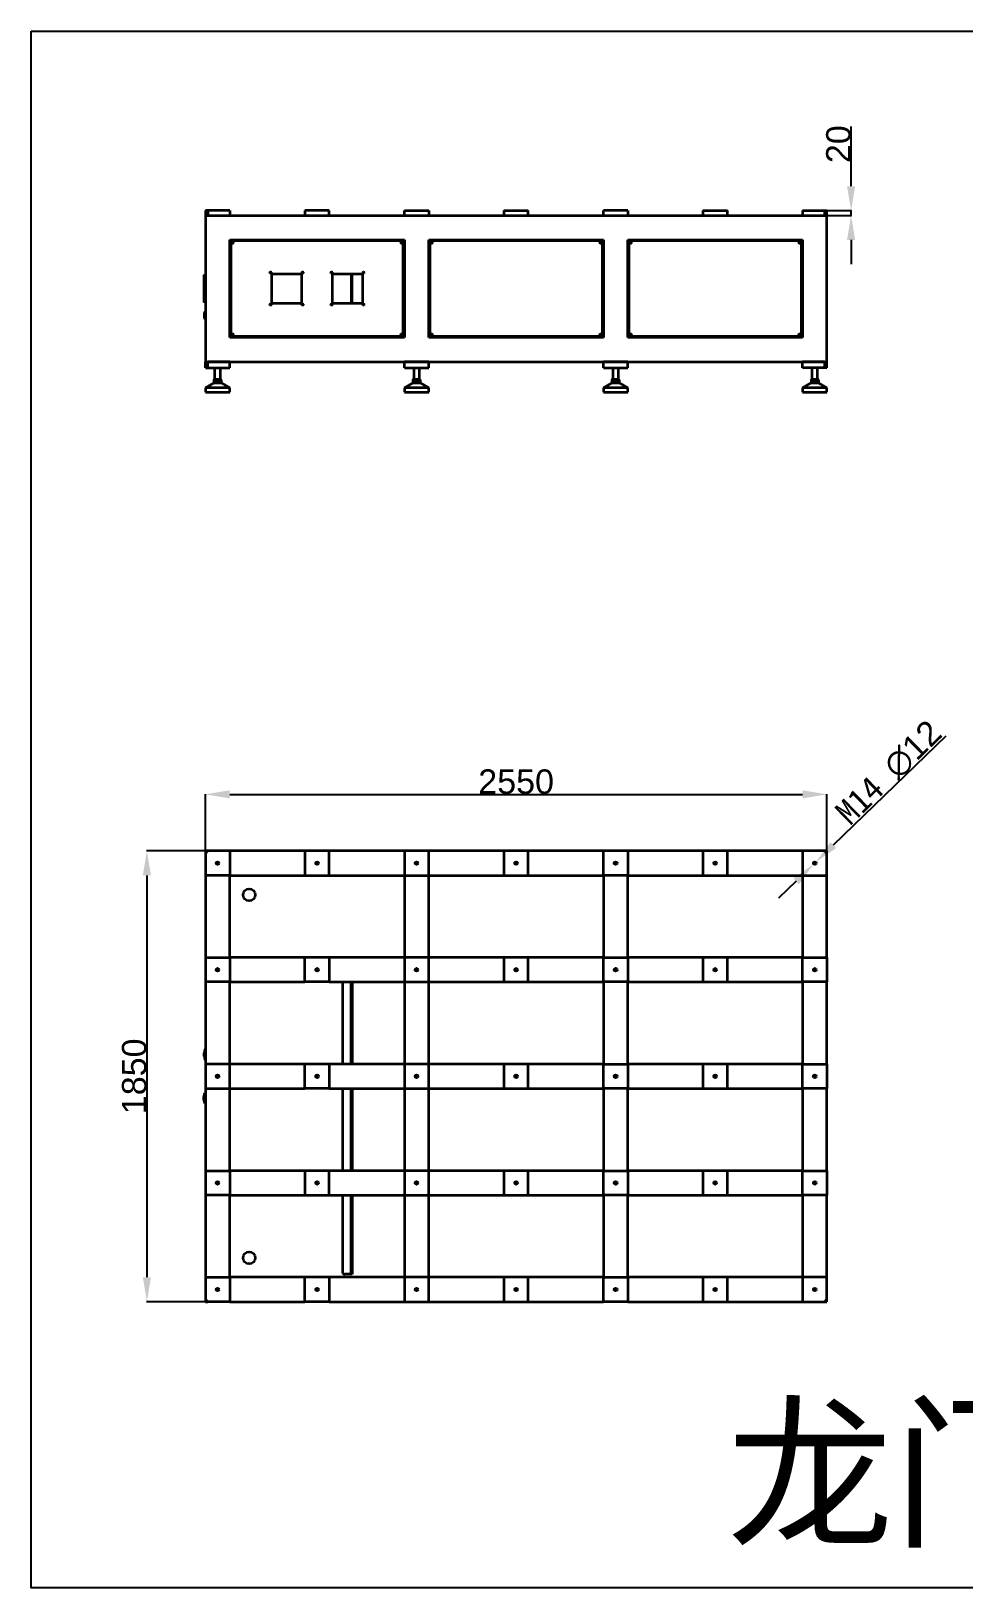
# Model space of a CAD drawing. Header units: millimetres. Extents: x 2577 to 10032, y 103 to 6493.
# Drawn here: x 2577 to 6403, y 103 to 6493 of the extents above; entities that cross this region are included whole.
import ezdxf

# ---------------------------------------------------------------- set-up
doc = ezdxf.new("R2010")
doc.units = ezdxf.units.MM
doc.styles.get("Standard").update_dxf_attribs({"font": 'arial.ttf'})
doc.dimstyles.new('ISO-25', dxfattribs={"dimtxt": 2.5, "dimasz": 2.5, "dimexe": 1.25, "dimexo": 0.625, "dimtad": 1, "dimtxsty": 'Standard', "dimcen": 2.5, "dimadec": 0, "dimazin": 0, "dimtfac": 1, "dimtmove": 0, "dimatfit": 3, "dimfxl": 1, "dimarcsym": 0})

# ---------------------------------------------------------------- blocks, each defined once
blk = doc.blocks.new('*D4')
at = {"color": 0, "lineweight": -2, "transparency": 16777216}
for p, q in [((3291.3, 3073.2), (3291.3, 3361.4)), ((3391.3, 3360.1), (5741.3, 3360.1)), ((5841.3, 3073.2), (5841.3, 3361.4))]:
    blk.add_line(p, q, dxfattribs=at)
at = {"color": 0, "transparency": 16777216}
for points in [[(3391.3, 3376.8), (3391.3, 3343.4), (3291.3, 3360.1)], [(5741.3, 3376.8), (5741.3, 3343.4), (5841.3, 3360.1)]]:
    blk.add_solid(points, dxfattribs=at)
at = {"layer": 'Defpoints', "color": 0, "transparency": 16777216}
for p in [(5841.3, 3360.1), (3291.3, 3072.6), (5841.3, 3072.6)]:
    blk.add_point(p, dxfattribs=at)
at = {"color": 0, "transparency": 16777216, "insert": (4566.3, 3411.8), "char_height": 100, "attachment_point": 5}
blk.add_mtext('2550', dxfattribs=at)
blk = doc.blocks.new('*D5')
at = {"color": 0, "lineweight": -2, "transparency": 16777216}
for p, q in [((3345.7, 3127.6), (3050.3, 3127.6)), ((3051.6, 3027.6), (3051.6, 1377.6)), ((3345.7, 1277.6), (3050.3, 1277.6))]:
    blk.add_line(p, q, dxfattribs=at)
at = {"color": 0, "transparency": 16777216}
for points in [[(3034.9, 3027.6), (3068.2, 3027.6), (3051.6, 3127.6)], [(3034.9, 1377.6), (3068.2, 1377.6), (3051.6, 1277.6)]]:
    blk.add_solid(points, dxfattribs=at)
at = {"layer": 'Defpoints', "color": 0, "transparency": 16777216}
for p in [(3346.3, 3127.6), (3051.6, 1277.6), (3346.3, 1277.6)]:
    blk.add_point(p, dxfattribs=at)
at = {"color": 0, "transparency": 16777216, "insert": (2999.9, 2202.6), "char_height": 100, "attachment_point": 5, "rotation": 90}
blk.add_mtext('1850', dxfattribs=at)
blk = doc.blocks.new('*D6')
at = {"color": 0, "lineweight": -2, "transparency": 16777216}
for p, q in [((5940.7, 5856.1), (5940.7, 6102)), ((5787, 5756.1), (5941.9, 5756.1)), ((5940.7, 5736.1), (5940.7, 5756.1)), ((5787, 5736.1), (5941.9, 5736.1)), ((5940.7, 5636.1), (5940.7, 5536.1))]:
    blk.add_line(p, q, dxfattribs=at)
at = {"color": 0, "transparency": 16777216}
for points in [[(5924, 5856.1), (5957.4, 5856.1), (5940.7, 5756.1)], [(5924, 5636.1), (5957.4, 5636.1), (5940.7, 5736.1)]]:
    blk.add_solid(points, dxfattribs=at)
at = {"layer": 'Defpoints', "color": 0, "transparency": 16777216}
for p in [(5786.3, 5756.1), (5940.7, 5756.1), (5786.3, 5736.1)]:
    blk.add_point(p, dxfattribs=at)
at = {"color": 0, "transparency": 16777216, "insert": (5889, 6029), "char_height": 100, "attachment_point": 5, "rotation": 90}
blk.add_mtext('20', dxfattribs=at)
blk = doc.blocks.new('*D7')
at = {"color": 0, "lineweight": -2, "transparency": 16777216}
for p, q in [((6328.7, 3599.2), (5867.4, 3151.4)), ((5787, 3073.4), (5795.7, 3081.8)), ((5715.3, 3003.8), (5643.5, 2934.1))]:
    blk.add_line(p, q, dxfattribs=at)
at = {"color": 0, "transparency": 16777216}
for points in [[(5855.8, 3163.4), (5879, 3139.5), (5795.7, 3081.8)], [(5703.7, 3015.7), (5726.9, 2991.8), (5787, 3073.4)]]:
    blk.add_solid(points, dxfattribs=at)
at = {"layer": 'Defpoints', "color": 0, "transparency": 16777216}
for p in [(5787, 3073.4), (5795.7, 3081.8)]:
    blk.add_point(p, dxfattribs=at)
at = {"color": 0, "transparency": 16777216, "insert": (6096, 3449.2), "char_height": 100, "attachment_point": 5, "rotation": 44.1455}
blk.add_mtext('{\\fSimSun|b0|i0|c134|p2;M14 }∅12', dxfattribs=at)

msp = doc.modelspace()

# ---------------------------------------------------------------- linework, layer by layer
at = {"color": 7, "linetype": 'Continuous', "lineweight": 35}
for p, q in [((3291.349, 5756.091), (3291.349, 5736.091)), ((3301.349, 5756.091), (3291.349, 5756.091)), ((3301.349, 5756.091), (3301.349, 5736.091)), ((3391.349, 5756.091), (3301.349, 5756.091)), ((3391.349, 5756.091), (3391.349, 5736.091)), ((3699.699, 5756.091), (3699.699, 5736.091)), ((3799.699, 5756.091), (3699.699, 5756.091)), ((3799.699, 5736.091), (3799.699, 5756.091)), ((4108.049, 5736.091), (4108.049, 5756.091)), ((4108.049, 5756.091), (4208.049, 5756.091)), ((4208.049, 5756.091), (4208.049, 5736.091)), ((4516.349, 5756.091), (4516.349, 5736.091)), ((4516.349, 5756.091), (4616.349, 5756.091)), ((4616.349, 5736.091), (4616.349, 5756.091)), ((4924.649, 5736.091), (4924.649, 5756.091)), ((5024.649, 5756.091), (4924.649, 5756.091)), ((5024.649, 5756.091), (5024.649, 5736.091)), ((5332.999, 5756.091), (5432.999, 5756.091)), ((5332.999, 5756.091), (5332.999, 5736.091)), ((5432.999, 5736.091), (5432.999, 5756.091)), ((5741.349, 5756.091), (5741.349, 5736.091)), ((5741.349, 5756.091), (5831.349, 5756.091)), ((5831.349, 5756.091), (5831.349, 5736.091)), ((5831.349, 5756.091), (5841.349, 5756.091)), ((5841.349, 5736.091), (5841.349, 5756.091)), ((3291.349, 5736.091), (3291.349, 5136.091)), ((3291.349, 5736.091), (5841.349, 5736.091)), ((3301.349, 5736.091), (3391.349, 5736.091)), ((3699.699, 5736.091), (3799.699, 5736.091)), ((4108.049, 5736.091), (4208.049, 5736.091)), ((4516.349, 5736.091), (4616.349, 5736.091)), ((4924.649, 5736.091), (5024.649, 5736.091)), ((5332.999, 5736.091), (5432.999, 5736.091)), ((5741.349, 5736.091), (5831.349, 5736.091)), ((5841.349, 5136.091), (5841.349, 5736.091)), ((3391.349, 5636.091), (4108.049, 5636.091)), ((3391.349, 5236.091), (3391.349, 5636.091)), ((3395.849, 5631.591), (3392.849, 5631.591)), ((3392.849, 5631.591), (3392.849, 5240.591)), ((3395.849, 5634.591), (3395.849, 5631.591)), ((4103.549, 5634.591), (3395.849, 5634.591)), ((3395.849, 5631.591), (3395.849, 5240.591)), ((4103.549, 5631.591), (3395.849, 5631.591)), ((4103.549, 5631.591), (4103.549, 5634.591)), ((4106.549, 5631.591), (4103.549, 5631.591)), ((4103.549, 5240.591), (4103.549, 5631.591)), ((4106.549, 5240.591), (4106.549, 5631.591)), ((4108.049, 5636.091), (4108.049, 5236.091)), ((4208.049, 5636.091), (4924.649, 5636.091)), ((4208.049, 5236.091), (4208.049, 5636.091)), ((4212.549, 5631.591), (4209.549, 5631.591)), ((4209.549, 5631.591), (4209.549, 5240.591)), ((4212.549, 5634.591), (4212.549, 5631.591)), ((4920.249, 5634.591), (4212.549, 5634.591)), ((4212.549, 5631.591), (4212.549, 5240.591)), ((4920.249, 5631.591), (4212.549, 5631.591)), ((4920.249, 5631.591), (4920.249, 5634.591)), ((4920.249, 5240.591), (4920.249, 5631.591)), ((4923.249, 5631.591), (4920.249, 5631.591)), ((4923.249, 5240.591), (4923.249, 5631.591)), ((4924.649, 5636.091), (4924.649, 5236.091)), ((5024.649, 5636.091), (5741.349, 5636.091)), ((5024.649, 5236.091), (5024.649, 5636.091)), ((5029.249, 5631.591), (5026.249, 5631.591)), ((5026.249, 5631.591), (5026.249, 5240.591)), ((5029.249, 5634.591), (5029.249, 5631.591)), ((5736.949, 5634.591), (5029.249, 5634.591)), ((5029.249, 5631.591), (5029.249, 5240.591)), ((5736.949, 5631.591), (5029.249, 5631.591)), ((5736.949, 5631.591), (5736.949, 5634.591)), ((5739.949, 5631.591), (5736.949, 5631.591)), ((5736.949, 5240.591), (5736.949, 5631.591)), ((5739.949, 5240.591), (5739.949, 5631.591)), ((5741.349, 5636.091), (5741.349, 5236.091)), ((3563.449, 5497.341), (3685.949, 5497.341)), ((3563.449, 5374.841), (3563.449, 5497.341)), ((3685.949, 5497.341), (3685.949, 5374.841)), ((3813.449, 5497.341), (3935.949, 5497.341)), ((3813.449, 5374.841), (3813.449, 5497.341)), ((3891.349, 5374.841), (3891.349, 5497.341)), ((3893.349, 5374.841), (3893.349, 5497.341)), ((3935.949, 5497.341), (3935.949, 5374.841)), ((3285.397, 5490.591), (3285.397, 5478.091)), ((3285.397, 5478.091), (3285.397, 5477.591)), ((3286.054, 5478.091), (3286.054, 5394.591)), ((3287.054, 5394.591), (3287.054, 5478.091)), ((3287.349, 5394.591), (3287.349, 5478.091)), ((3288.845, 5478.091), (3288.845, 5394.591)), ((3288.918, 5394.591), (3288.918, 5478.091)), ((3290.349, 5490.591), (3290.552, 5490.591)), ((3290.552, 5381.591), (3290.552, 5490.591)), ((3290.552, 5490.591), (3291.349, 5490.591)), ((3285.397, 5394.591), (3285.397, 5381.591)), ((3290.349, 5381.591), (3290.552, 5381.591)), ((3291.349, 5381.591), (3290.552, 5381.591)), ((3685.949, 5374.841), (3563.449, 5374.841)), ((3935.949, 5374.841), (3813.449, 5374.841)), ((3289.205, 5339.16), (3287.111, 5337.24)), ((3287.111, 5314.942), (3289.205, 5313.023)), ((3290.849, 5339.291), (3289.543, 5339.291)), ((3289.543, 5312.891), (3290.849, 5312.891)), ((3291.349, 5339.291), (3290.849, 5339.291)), ((3290.849, 5312.891), (3291.349, 5312.891)), ((3392.849, 5240.591), (3395.849, 5240.591)), ((3395.849, 5240.591), (3395.849, 5237.591)), ((3395.849, 5240.591), (4103.549, 5240.591)), ((4103.549, 5240.591), (4106.549, 5240.591)), ((4103.549, 5237.591), (4103.549, 5240.591)), ((4209.549, 5240.591), (4212.549, 5240.591)), ((4212.549, 5240.591), (4212.549, 5237.591)), ((4212.549, 5240.591), (4920.249, 5240.591)), ((4920.249, 5240.591), (4923.249, 5240.591)), ((4920.249, 5237.591), (4920.249, 5240.591)), ((5026.249, 5240.591), (5029.249, 5240.591)), ((5029.249, 5240.591), (5029.249, 5237.591)), ((5029.249, 5240.591), (5736.949, 5240.591)), ((5736.949, 5240.591), (5739.949, 5240.591)), ((5736.949, 5237.591), (5736.949, 5240.591)), ((4108.049, 5236.091), (3391.349, 5236.091)), ((3395.849, 5237.591), (4103.549, 5237.591)), ((3853.349, 5236.591), (3853.349, 5236.091)), ((3853.349, 5236.591), (3863.349, 5236.591)), ((3891.349, 5236.591), (3863.349, 5236.591)), ((3891.349, 5236.591), (3891.349, 5237.591)), ((4924.649, 5236.091), (4208.049, 5236.091)), ((4212.549, 5237.591), (4920.249, 5237.591)), ((5741.349, 5236.091), (5024.649, 5236.091)), ((5029.249, 5237.591), (5736.949, 5237.591)), ((3291.349, 5136.091), (5841.349, 5136.091)), ((3291.349, 5111.091), (3291.349, 5136.091)), ((3301.349, 5111.091), (3301.349, 5136.091)), ((3391.349, 5136.091), (3301.349, 5136.091)), ((3391.349, 5111.091), (3391.349, 5136.091)), ((4108.049, 5111.091), (4108.049, 5136.091)), ((4208.049, 5136.091), (4108.049, 5136.091)), ((4208.049, 5111.091), (4208.049, 5136.091)), ((5024.649, 5136.091), (4924.649, 5136.091)), ((4924.649, 5111.091), (4924.649, 5136.091)), ((5024.649, 5111.091), (5024.649, 5136.091)), ((5741.349, 5111.091), (5741.349, 5136.091)), ((5831.349, 5136.091), (5741.349, 5136.091)), ((5831.349, 5136.091), (5831.349, 5111.091)), ((5841.349, 5111.091), (5841.349, 5136.091)), ((3291.349, 5111.091), (3301.349, 5111.091)), ((3301.349, 5111.091), (3391.349, 5111.091)), ((3324.349, 5049.591), (3324.349, 5047.591)), ((3358.349, 5049.591), (3324.349, 5049.591)), ((3327.349, 5062.591), (3326.349, 5062.014)), ((3326.349, 5060.674), (3326.349, 5051.508)), ((3326.349, 5050.168), (3327.349, 5049.591)), ((3355.349, 5062.591), (3327.349, 5062.591)), ((3329.349, 5111.091), (3329.349, 5062.591)), ((3341.349, 5051.508), (3341.349, 5060.674)), ((3353.349, 5062.591), (3353.349, 5111.091)), ((3356.349, 5062.014), (3355.349, 5062.591)), ((3355.349, 5049.591), (3356.349, 5050.168)), ((3356.349, 5060.674), (3356.349, 5051.508)), ((3358.349, 5047.591), (3358.349, 5049.591)), ((4108.049, 5111.091), (4208.049, 5111.091)), ((4141.049, 5049.591), (4141.049, 5047.591)), ((4175.049, 5049.591), (4141.049, 5049.591)), ((4144.049, 5062.591), (4143.049, 5062.014)), ((4143.049, 5060.674), (4143.049, 5051.508)), ((4143.049, 5050.168), (4144.049, 5049.591)), ((4172.049, 5062.591), (4144.049, 5062.591)), ((4146.049, 5111.091), (4146.049, 5062.591)), ((4158.049, 5051.508), (4158.049, 5060.674)), ((4170.049, 5062.591), (4170.049, 5111.091)), ((4173.049, 5062.014), (4172.049, 5062.591)), ((4172.049, 5049.591), (4173.049, 5050.168)), ((4173.049, 5060.674), (4173.049, 5051.508)), ((4175.049, 5047.591), (4175.049, 5049.591)), ((4924.649, 5111.091), (5024.649, 5111.091)), ((4957.649, 5049.591), (4957.649, 5047.591)), ((4991.649, 5049.591), (4957.649, 5049.591)), ((4960.649, 5062.591), (4959.649, 5062.014)), ((4959.649, 5060.674), (4959.649, 5051.508)), ((4959.649, 5050.168), (4960.649, 5049.591)), ((4988.649, 5062.591), (4960.649, 5062.591)), ((4962.649, 5111.091), (4962.649, 5062.591)), ((4974.649, 5051.508), (4974.649, 5060.674)), ((4986.649, 5062.591), (4986.649, 5111.091)), ((4989.649, 5062.014), (4988.649, 5062.591)), ((4988.649, 5049.591), (4989.649, 5050.168)), ((4989.649, 5060.674), (4989.649, 5051.508)), ((4991.649, 5047.591), (4991.649, 5049.591)), ((5831.349, 5111.091), (5741.349, 5111.091)), ((5774.349, 5049.591), (5774.349, 5047.591)), ((5808.349, 5049.591), (5774.349, 5049.591)), ((5777.349, 5062.591), (5776.349, 5062.014)), ((5776.349, 5060.674), (5776.349, 5051.508)), ((5776.349, 5050.168), (5777.349, 5049.591)), ((5805.349, 5062.591), (5777.349, 5062.591)), ((5779.349, 5111.091), (5779.349, 5062.591)), ((5791.349, 5051.508), (5791.349, 5060.674)), ((5803.349, 5062.591), (5803.349, 5111.091)), ((5806.349, 5062.014), (5805.349, 5062.591)), ((5805.349, 5049.591), (5806.349, 5050.168)), ((5806.349, 5060.674), (5806.349, 5051.508)), ((5808.349, 5047.591), (5808.349, 5049.591)), ((5841.349, 5111.091), (5831.349, 5111.091)), ((3324.349, 5047.591), (3291.349, 5029.341)), ((3291.349, 5029.341), (3291.349, 5011.091)), ((3391.349, 5029.341), (3291.349, 5029.341)), ((3291.349, 5011.091), (3391.349, 5011.091)), ((3358.349, 5047.591), (3324.349, 5047.591)), ((3391.349, 5029.341), (3358.349, 5047.591)), ((3391.349, 5011.091), (3391.349, 5029.341)), ((4141.049, 5047.591), (4108.049, 5029.341)), ((4108.049, 5029.341), (4108.049, 5011.091)), ((4208.049, 5029.341), (4108.049, 5029.341)), ((4108.049, 5011.091), (4208.049, 5011.091)), ((4175.049, 5047.591), (4141.049, 5047.591)), ((4208.049, 5029.341), (4175.049, 5047.591)), ((4208.049, 5011.091), (4208.049, 5029.341)), ((4957.649, 5047.591), (4924.649, 5029.341)), ((4924.649, 5029.341), (4924.649, 5011.091)), ((5024.649, 5029.341), (4924.649, 5029.341)), ((4924.649, 5011.091), (5024.649, 5011.091)), ((4991.649, 5047.591), (4957.649, 5047.591)), ((5024.649, 5029.341), (4991.649, 5047.591)), ((5024.649, 5011.091), (5024.649, 5029.341)), ((5774.349, 5047.591), (5741.349, 5029.341)), ((5741.349, 5029.341), (5741.349, 5011.091)), ((5841.349, 5029.341), (5741.349, 5029.341)), ((5741.349, 5011.091), (5841.349, 5011.091)), ((5808.349, 5047.591), (5774.349, 5047.591)), ((5841.349, 5029.341), (5808.349, 5047.591)), ((5841.349, 5011.091), (5841.349, 5029.341)), ((3291.349, 3127.597), (3291.349, 3117.597)), ((3301.349, 3127.597), (3291.349, 3127.597)), ((3291.349, 3117.597), (3301.349, 3127.597)), ((3291.349, 3117.597), (3291.349, 3027.597)), ((3391.349, 3127.597), (3301.349, 3127.597)), ((3699.699, 3127.597), (3391.349, 3127.597)), ((3391.349, 3127.597), (3391.349, 3027.597)), ((3699.699, 3127.597), (3699.699, 3027.597)), ((3799.699, 3127.597), (3699.699, 3127.597)), ((4108.049, 3127.597), (3799.699, 3127.597)), ((3799.699, 3027.597), (3799.699, 3127.597)), ((4208.049, 3127.597), (4108.049, 3127.597)), ((4108.049, 3127.597), (4108.049, 3027.597)), ((4516.349, 3127.597), (4208.049, 3127.597)), ((4208.049, 3027.597), (4208.049, 3127.597)), ((4516.349, 3127.597), (4516.349, 3027.597)), ((4616.349, 3127.597), (4516.349, 3127.597)), ((4924.649, 3127.597), (4616.349, 3127.597)), ((4616.349, 3027.597), (4616.349, 3127.597)), ((4924.649, 3027.597), (4924.649, 3127.597)), ((5024.649, 3127.597), (4924.649, 3127.597)), ((5332.999, 3127.597), (5024.649, 3127.597)), ((5024.649, 3127.597), (5024.649, 3027.597)), ((5332.999, 3127.597), (5332.999, 3027.597)), ((5432.999, 3127.597), (5332.999, 3127.597)), ((5741.349, 3127.597), (5432.999, 3127.597)), ((5432.999, 3027.597), (5432.999, 3127.597)), ((5741.349, 3127.597), (5741.349, 3027.597)), ((5831.349, 3127.597), (5741.349, 3127.597)), ((5841.349, 3127.597), (5831.349, 3127.597)), ((5841.349, 3117.597), (5831.349, 3127.597)), ((5841.349, 3117.597), (5841.349, 3127.597)), ((5841.349, 3027.597), (5841.349, 3117.597)), ((3291.349, 3027.597), (3291.349, 2690.097)), ((3391.349, 3027.597), (3291.349, 3027.597)), ((3391.349, 3027.597), (3699.699, 3027.597)), ((3391.349, 2690.097), (3391.349, 3027.597)), ((3699.699, 3027.597), (3799.699, 3027.597)), ((3799.699, 3027.597), (4108.049, 3027.597)), ((4108.049, 3027.597), (4108.049, 2690.097)), ((4108.049, 3027.597), (4208.049, 3027.597)), ((4208.049, 3027.597), (4516.349, 3027.597)), ((4208.049, 2690.097), (4208.049, 3027.597)), ((4516.349, 3027.597), (4616.349, 3027.597)), ((4616.349, 3027.597), (4924.649, 3027.597)), ((4924.649, 3027.597), (4924.649, 2690.097)), ((5024.649, 3027.597), (4924.649, 3027.597)), ((5024.649, 2690.097), (5024.649, 3027.597)), ((5024.649, 3027.597), (5332.999, 3027.597)), ((5332.999, 3027.597), (5432.999, 3027.597)), ((5432.999, 3027.597), (5741.349, 3027.597)), ((5741.349, 3027.597), (5741.349, 2690.097)), ((5741.349, 3027.597), (5841.349, 3027.597)), ((5841.349, 2690.097), (5841.349, 3027.597)), ((3291.349, 2690.097), (3291.349, 2590.097)), ((3291.349, 2690.097), (3391.349, 2690.097)), ((3699.699, 2690.097), (3391.349, 2690.097)), ((3391.349, 2690.097), (3391.349, 2590.097)), ((3699.699, 2590.097), (3699.699, 2690.097)), ((3799.699, 2690.097), (3699.699, 2690.097)), ((4108.049, 2690.097), (3799.699, 2690.097)), ((3799.699, 2690.097), (3799.699, 2590.097)), ((4108.049, 2690.097), (4108.049, 2590.097)), ((4208.049, 2690.097), (4108.049, 2690.097)), ((4516.349, 2690.097), (4208.049, 2690.097)), ((4208.049, 2590.097), (4208.049, 2690.097)), ((4616.349, 2690.097), (4516.349, 2690.097)), ((4516.349, 2690.097), (4516.349, 2590.097)), ((4924.649, 2690.097), (4616.349, 2690.097)), ((4616.349, 2590.097), (4616.349, 2690.097)), ((4924.649, 2690.097), (5024.649, 2690.097)), ((4924.649, 2590.097), (4924.649, 2690.097)), ((5332.999, 2690.097), (5024.649, 2690.097)), ((5024.649, 2690.097), (5024.649, 2590.097)), ((5432.999, 2690.097), (5332.999, 2690.097)), ((5332.999, 2690.097), (5332.999, 2590.097)), ((5741.349, 2690.097), (5432.999, 2690.097)), ((5432.999, 2590.097), (5432.999, 2690.097)), ((5741.349, 2590.097), (5741.349, 2690.097)), ((5741.349, 2690.097), (5841.349, 2690.097)), ((5841.349, 2690.097), (5841.349, 2590.097)), ((3291.349, 2590.097), (3291.349, 2252.597)), ((3391.349, 2590.097), (3291.349, 2590.097)), ((3391.349, 2590.097), (3699.699, 2590.097)), ((3391.349, 2252.597), (3391.349, 2590.097)), ((3799.699, 2590.097), (3699.699, 2590.097)), ((3799.699, 2590.097), (4108.049, 2590.097)), ((3853.349, 2590.097), (3853.349, 2252.597)), ((3893.349, 2590.097), (3893.349, 2252.597)), ((4108.049, 2590.097), (4108.049, 2252.597)), ((4108.049, 2590.097), (4208.049, 2590.097)), ((4208.049, 2252.597), (4208.049, 2590.097)), ((4208.049, 2590.097), (4516.349, 2590.097)), ((4516.349, 2590.097), (4616.349, 2590.097)), ((4616.349, 2590.097), (4924.649, 2590.097)), ((4924.649, 2590.097), (4924.649, 2252.597)), ((5024.649, 2590.097), (4924.649, 2590.097)), ((5024.649, 2590.097), (5332.999, 2590.097)), ((5024.649, 2252.597), (5024.649, 2590.097)), ((5332.999, 2590.097), (5432.999, 2590.097)), ((5432.999, 2590.097), (5741.349, 2590.097)), ((5741.349, 2590.097), (5741.349, 2252.597)), ((5841.349, 2590.097), (5741.349, 2590.097)), ((5841.349, 2252.597), (5841.349, 2590.097)), ((3291.349, 2313.597), (3290.552, 2313.597)), ((3290.349, 2270.597), (3291.349, 2270.597)), ((3291.349, 2252.597), (3291.349, 2152.597)), ((3391.349, 2252.597), (3291.349, 2252.597)), ((3699.699, 2252.597), (3391.349, 2252.597)), ((3391.349, 2152.597), (3391.349, 2252.597)), ((3799.699, 2252.597), (3699.699, 2252.597)), ((3699.699, 2152.597), (3699.699, 2252.597)), ((4108.049, 2252.597), (3799.699, 2252.597)), ((3799.699, 2252.597), (3799.699, 2152.597)), ((4108.049, 2252.597), (4108.049, 2152.597)), ((4208.049, 2252.597), (4108.049, 2252.597)), ((4516.349, 2252.597), (4208.049, 2252.597)), ((4208.049, 2152.597), (4208.049, 2252.597)), ((4516.349, 2252.597), (4516.349, 2152.597)), ((4616.349, 2252.597), (4516.349, 2252.597)), ((4924.649, 2252.597), (4616.349, 2252.597)), ((4616.349, 2152.597), (4616.349, 2252.597)), ((4924.649, 2252.597), (5024.649, 2252.597)), ((4924.649, 2152.597), (4924.649, 2252.597)), ((5332.999, 2252.597), (5024.649, 2252.597)), ((5024.649, 2252.597), (5024.649, 2152.597)), ((5332.999, 2252.597), (5332.999, 2152.597)), ((5432.999, 2252.597), (5332.999, 2252.597)), ((5741.349, 2252.597), (5432.999, 2252.597)), ((5432.999, 2152.597), (5432.999, 2252.597)), ((5741.349, 2252.597), (5841.349, 2252.597)), ((5741.349, 2152.597), (5741.349, 2252.597)), ((5841.349, 2252.597), (5841.349, 2152.597)), ((3290.349, 2134.597), (3291.349, 2134.597)), ((3291.349, 2152.597), (3291.349, 1815.097)), ((3291.349, 2152.597), (3391.349, 2152.597)), ((3391.349, 1815.097), (3391.349, 2152.597)), ((3391.349, 2152.597), (3699.699, 2152.597)), ((3799.699, 2152.597), (3699.699, 2152.597)), ((3799.699, 2152.597), (4108.049, 2152.597)), ((3853.349, 2152.597), (3853.349, 1815.097)), ((3893.349, 2152.597), (3893.349, 1815.097)), ((4108.049, 2152.597), (4108.049, 1815.097)), ((4108.049, 2152.597), (4208.049, 2152.597)), ((4208.049, 1815.097), (4208.049, 2152.597)), ((4208.049, 2152.597), (4516.349, 2152.597)), ((4516.349, 2152.597), (4616.349, 2152.597)), ((4616.349, 2152.597), (4924.649, 2152.597)), ((4924.649, 2152.597), (4924.649, 1815.097)), ((5024.649, 2152.597), (4924.649, 2152.597)), ((5024.649, 2152.597), (5332.999, 2152.597)), ((5024.649, 1815.097), (5024.649, 2152.597)), ((5332.999, 2152.597), (5432.999, 2152.597)), ((5432.999, 2152.597), (5741.349, 2152.597)), ((5741.349, 2152.597), (5741.349, 1815.097)), ((5841.349, 2152.597), (5741.349, 2152.597)), ((5841.349, 1815.097), (5841.349, 2152.597)), ((3290.552, 2091.597), (3291.349, 2091.597)), ((3291.349, 1815.097), (3391.349, 1815.097)), ((3291.349, 1815.097), (3291.349, 1715.097)), ((3699.699, 1815.097), (3391.349, 1815.097)), ((3391.349, 1815.097), (3391.349, 1715.097)), ((3699.699, 1815.097), (3699.699, 1715.097)), ((3799.699, 1815.097), (3699.699, 1815.097)), ((4108.049, 1815.097), (3799.699, 1815.097)), ((3799.699, 1715.097), (3799.699, 1815.097)), ((4108.049, 1815.097), (4108.049, 1715.097)), ((4208.049, 1815.097), (4108.049, 1815.097)), ((4516.349, 1815.097), (4208.049, 1815.097)), ((4208.049, 1715.097), (4208.049, 1815.097)), ((4516.349, 1815.097), (4516.349, 1715.097)), ((4616.349, 1815.097), (4516.349, 1815.097)), ((4924.649, 1815.097), (4616.349, 1815.097)), ((4616.349, 1715.097), (4616.349, 1815.097)), ((4924.649, 1715.097), (4924.649, 1815.097)), ((4924.649, 1815.097), (5024.649, 1815.097)), ((5332.999, 1815.097), (5024.649, 1815.097)), ((5024.649, 1815.097), (5024.649, 1715.097)), ((5332.999, 1815.097), (5332.999, 1715.097)), ((5432.999, 1815.097), (5332.999, 1815.097)), ((5741.349, 1815.097), (5432.999, 1815.097)), ((5432.999, 1715.097), (5432.999, 1815.097)), ((5741.349, 1815.097), (5841.349, 1815.097)), ((5741.349, 1715.097), (5741.349, 1815.097)), ((5841.349, 1815.097), (5841.349, 1715.097)), ((3291.349, 1715.097), (3291.349, 1377.597)), ((3391.349, 1715.097), (3291.349, 1715.097)), ((3391.349, 1715.097), (3699.699, 1715.097)), ((3391.349, 1377.597), (3391.349, 1715.097)), ((3699.699, 1715.097), (3799.699, 1715.097)), ((3799.699, 1715.097), (4108.049, 1715.097)), ((3853.349, 1715.097), (3853.349, 1400.097)), ((3893.349, 1715.097), (3893.349, 1390.097)), ((4108.049, 1715.097), (4108.049, 1377.597)), ((4108.049, 1715.097), (4208.049, 1715.097)), ((4208.049, 1715.097), (4516.349, 1715.097)), ((4208.049, 1377.597), (4208.049, 1715.097)), ((4516.349, 1715.097), (4616.349, 1715.097)), ((4616.349, 1715.097), (4924.649, 1715.097)), ((4924.649, 1715.097), (4924.649, 1377.597)), ((5024.649, 1715.097), (4924.649, 1715.097)), ((5024.649, 1715.097), (5332.999, 1715.097)), ((5024.649, 1377.597), (5024.649, 1715.097)), ((5332.999, 1715.097), (5432.999, 1715.097)), ((5432.999, 1715.097), (5741.349, 1715.097)), ((5741.349, 1715.097), (5741.349, 1377.597)), ((5841.349, 1715.097), (5741.349, 1715.097)), ((5841.349, 1377.597), (5841.349, 1715.097)), ((3291.349, 1377.597), (3391.349, 1377.597)), ((3291.349, 1377.597), (3291.349, 1287.597)), ((3699.699, 1377.597), (3391.349, 1377.597)), ((3391.349, 1377.597), (3391.349, 1277.597)), ((3799.699, 1377.597), (3699.699, 1377.597)), ((3699.699, 1277.597), (3699.699, 1377.597)), ((4108.049, 1377.597), (3799.699, 1377.597)), ((3799.699, 1377.597), (3799.699, 1277.597)), ((3889.349, 1390.097), (3863.349, 1390.097)), ((3893.349, 1390.097), (3889.349, 1390.097)), ((4108.049, 1377.597), (4108.049, 1277.597)), ((4208.049, 1377.597), (4108.049, 1377.597)), ((4516.349, 1377.597), (4208.049, 1377.597)), ((4208.049, 1277.597), (4208.049, 1377.597)), ((4516.349, 1377.597), (4516.349, 1277.597)), ((4616.349, 1377.597), (4516.349, 1377.597)), ((4924.649, 1377.597), (4616.349, 1377.597)), ((4616.349, 1277.597), (4616.349, 1377.597)), ((4924.649, 1277.597), (4924.649, 1377.597)), ((4924.649, 1377.597), (5024.649, 1377.597)), ((5332.999, 1377.597), (5024.649, 1377.597)), ((5024.649, 1377.597), (5024.649, 1277.597)), ((5332.999, 1377.597), (5332.999, 1277.597)), ((5432.999, 1377.597), (5332.999, 1377.597)), ((5741.349, 1377.597), (5432.999, 1377.597)), ((5432.999, 1277.597), (5432.999, 1377.597)), ((5741.349, 1377.597), (5741.349, 1277.597)), ((5841.349, 1377.597), (5741.349, 1377.597)), ((5841.349, 1287.597), (5841.349, 1377.597)), ((3291.349, 1287.597), (3291.349, 1277.597)), ((3301.349, 1277.597), (3291.349, 1287.597)), ((5831.349, 1277.597), (5841.349, 1287.597)), ((5841.349, 1277.597), (5841.349, 1287.597)), ((3291.349, 1277.597), (3301.349, 1277.597)), ((3391.349, 1277.597), (3301.349, 1277.597)), ((3391.349, 1277.597), (3699.699, 1277.597)), ((3799.699, 1277.597), (3699.699, 1277.597)), ((3799.699, 1277.597), (4108.049, 1277.597)), ((4108.049, 1277.597), (4208.049, 1277.597)), ((4208.049, 1277.597), (4516.349, 1277.597)), ((4516.349, 1277.597), (4616.349, 1277.597)), ((4616.349, 1277.597), (4924.649, 1277.597)), ((5024.649, 1277.597), (4924.649, 1277.597)), ((5024.649, 1277.597), (5332.999, 1277.597)), ((5332.999, 1277.597), (5432.999, 1277.597)), ((5432.999, 1277.597), (5741.349, 1277.597)), ((5741.349, 1277.597), (5831.349, 1277.597)), ((5831.349, 1277.597), (5841.349, 1277.597))]:
    msp.add_line(p, q, dxfattribs=at)
at = {"color": 8, "linetype": 'Continuous', "lineweight": 35}
for p, q in [((3287.111, 5337.24), (3287.111, 5326.029)), ((3287.111, 5326.029), (3287.111, 5314.942)), ((3289.205, 5339.16), (3289.205, 5313.023)), ((3289.543, 5339.291), (3289.543, 5312.891)), ((3290.849, 5339.291), (3290.849, 5312.891)), ((3863.349, 5236.591), (3863.349, 5236.091)), ((3889.349, 2252.597), (3889.349, 2590.097)), ((3889.349, 1815.097), (3889.349, 2152.597)), ((3889.349, 1390.097), (3889.349, 1715.097))]:
    msp.add_line(p, q, dxfattribs=at)
msp.add_lwpolyline([(2576.64, 6493.044), (10031.697, 6493.044), (10031.697, 102.775), (2576.64, 102.775)], close=True)
at = {"color": 7, "linetype": 'Continuous', "lineweight": 35}
for centre, radius in [((3402.849, 5624.591), 3.25), ((4096.549, 5624.591), 3.25), ((4219.549, 5624.591), 3.25), ((4913.249, 5624.591), 3.25), ((5036.249, 5624.591), 3.25), ((5729.949, 5624.591), 3.25), ((3559.199, 5501.591), 2.75), ((3690.199, 5501.591), 2.75), ((3809.199, 5501.591), 2.75), ((3940.199, 5501.591), 2.75), ((3559.199, 5370.591), 2.75), ((3690.199, 5370.591), 2.75), ((3809.199, 5370.591), 2.75), ((3940.199, 5370.591), 2.75), ((3402.849, 5247.591), 3.25), ((4096.549, 5247.591), 3.25), ((4219.549, 5247.591), 3.25), ((4913.249, 5247.591), 3.25), ((5036.249, 5247.591), 3.25), ((5729.949, 5247.591), 3.25), ((3341.349, 3077.597), 6), ((3749.699, 3077.597), 6), ((4158.049, 3077.597), 6), ((4566.349, 3077.597), 6), ((4974.649, 3077.597), 6), ((5382.999, 3077.597), 6), ((5791.349, 3077.597), 6), ((3471.349, 2947.597), 25), ((3341.349, 2640.097), 6), ((3749.699, 2640.097), 6), ((4158.049, 2640.097), 6), ((4566.349, 2640.097), 6), ((4974.649, 2640.097), 6), ((5382.999, 2640.097), 6), ((5791.349, 2640.097), 6), ((3341.349, 2202.597), 6), ((3749.699, 2202.597), 6), ((4158.049, 2202.597), 6), ((4566.349, 2202.597), 6), ((4974.649, 2202.597), 6), ((5382.999, 2202.597), 6), ((5791.349, 2202.597), 6), ((3341.349, 1765.097), 6), ((3749.699, 1765.097), 6), ((4158.049, 1765.097), 6), ((4566.349, 1765.097), 6), ((4974.649, 1765.097), 6), ((5382.999, 1765.097), 6), ((5791.349, 1765.097), 6), ((3471.349, 1457.597), 25), ((3341.349, 1327.597), 6), ((3749.699, 1327.597), 6), ((4158.049, 1327.597), 6), ((4566.349, 1327.597), 6), ((4974.649, 1327.597), 6), ((5382.999, 1327.597), 6), ((5791.349, 1327.597), 6)]:
    msp.add_circle(centre, radius, dxfattribs=at)
for centre, radius, start, end in [((3395.849, 5631.591), 3, 135, 180), ((3395.849, 5631.591), 3, 90, 135), ((4103.549, 5631.591), 3, 0, 90), ((4212.549, 5631.591), 3, 135, 180), ((4212.549, 5631.591), 3, 90, 135), ((4920.249, 5631.591), 3, 0, 90), ((5029.249, 5631.591), 3, 135, 180), ((5029.249, 5631.591), 3, 90, 135), ((5736.949, 5631.591), 3, 0, 90), ((3289.543, 5338.791), 0.5, 90, 132.5104471), ((3289.543, 5313.391), 0.5, 227.4895529, 270), ((3290.849, 5338.791), 0.5, 0, 90), ((3290.849, 5313.391), 0.5, 270, 0), ((3395.849, 5240.591), 3, 180, 270), ((4103.549, 5240.591), 3, 270, 0), ((4212.549, 5240.591), 3, 180, 270), ((4920.249, 5240.591), 3, 270, 0), ((5029.249, 5240.591), 3, 180, 270), ((5736.949, 5240.591), 3, 270, 0), ((3889.349, 5238.591), 4, 321.3178125, 345.5224878), ((3863.349, 1400.097), 10, 180, 270)]:
    msp.add_arc(centre, radius, start, end, dxfattribs=at)
for points, knots in [([(3290.552, 5490.591), (3289.767, 5490.591), (3288.22, 5490.591), (3286.61, 5490.591), (3285.678, 5490.591), (3285.301, 5490.591), (3285.403, 5490.591), (3285.406, 5490.591)], [0, 0, 0, 0, 0.256083, 0.50465666, 0.74890621, 0.9921868, 1, 1, 1, 1]), ([(3286.068, 5477.591), (3285.727, 5477.591), (3285.31, 5477.591), (3285.45, 5477.591), (3285.475, 5477.591)], [0, 0, 0, 0, 0.81992232, 1, 1, 1, 1]), ([(3288.918, 5478.091), (3288.17, 5478.091), (3286.691, 5478.091), (3285.557, 5478.091), (3285.5, 5478.091), (3285.475, 5478.091)], [0, 0, 0, 0, 0.36567373, 0.72318838, 1, 1, 1, 1]), ([(3290.552, 5381.591), (3289.767, 5381.591), (3288.22, 5381.591), (3286.61, 5381.591), (3285.678, 5381.591), (3285.301, 5381.591), (3285.403, 5381.591), (3285.406, 5381.591)], [0, 0, 0, 0, 0.256083, 0.50465666, 0.74890621, 0.9921868, 1, 1, 1, 1]), ([(3285.475, 5394.591), (3285.5, 5394.591), (3285.557, 5394.591), (3286.691, 5394.591), (3288.17, 5394.591), (3288.918, 5394.591)], [0, 0, 0, 0, 0.27681162, 0.63432627, 1, 1, 1, 1]), ([(3287.114, 5337.242), (3287.062, 5337.182), (3286.968, 5337.074), (3286.955, 5336.933), (3286.949, 5336.871)], [0, 0, 0, 0, 0.55966281, 1, 1, 1, 1]), ([(3286.949, 5336.871), (3286.949, 5336.81), (3286.949, 5336.718), (3286.949, 5336.17), (3286.949, 5335.641), (3286.949, 5334.991), (3286.949, 5334.258), (3286.949, 5333.449), (3286.949, 5332.346), (3286.949, 5330.913), (3286.949, 5328.75), (3286.949, 5327.114), (3286.949, 5326.091)], [0, 0, 0, 0, 0.15779557, 0.23452459, 0.31128419, 0.38373428, 0.45621499, 0.5230496, 0.58991496, 0.71092777, 0.81923689, 1, 1, 1, 1]), ([(3286.949, 5326.031), (3286.949, 5325.372), (3286.949, 5324.015), (3286.949, 5322.006), (3286.949, 5320.08), (3286.949, 5318.367), (3286.949, 5316.979), (3286.949, 5315.999), (3286.949, 5315.413), (3286.949, 5315.346), (3286.949, 5315.314)], [0, 0, 0, 0, 0.11730359, 0.24146391, 0.37059195, 0.50225465, 0.63371679, 0.76226771, 0.8855408, 1, 1, 1, 1]), ([(3287.111, 5326.029), (3287.087, 5326.029), (3287.039, 5326.03), (3286.988, 5326.03), (3286.955, 5326.031), (3286.951, 5326.031), (3286.949, 5326.031)], [0, 0, 0, 0, 0.24719693, 0.49986493, 0.75260267, 1, 1, 1, 1]), ([(3286.949, 5315.311), (3286.959, 5315.232), (3286.976, 5315.09), (3287.072, 5314.986), (3287.114, 5314.94)], [0, 0, 0, 0, 0.56033613, 1, 1, 1, 1]), ([(3326.349, 5061.966), (3326.349, 5061.981), (3326.349, 5062.099), (3326.349, 5061.668), (3326.349, 5061.007), (3326.349, 5060.674)], [0, 0, 0, 0, 0.069670152, 0.530572962, 1, 1, 1, 1]), ([(3326.349, 5060.674), (3327.651, 5061.061), (3330.283, 5061.843), (3334.183, 5062.129), (3337.91, 5061.709), (3340.196, 5061.021), (3341.349, 5060.674)], [0, 0, 0, 0, 0.26461361, 0.53496576, 0.76535242, 1, 1, 1, 1]), ([(3341.349, 5051.508), (3340.047, 5051.121), (3337.415, 5050.339), (3333.515, 5050.053), (3329.787, 5050.473), (3327.502, 5051.161), (3326.349, 5051.508)], [0, 0, 0, 0, 0.26461361, 0.53496576, 0.76535242, 1, 1, 1, 1]), ([(3326.349, 5051.508), (3326.349, 5051.106), (3326.349, 5050.346), (3326.349, 5050.258), (3326.349, 5050.216)], [0, 0, 0, 0, 0.52907858, 1, 1, 1, 1]), ([(3341.349, 5060.674), (3342.651, 5061.061), (3345.283, 5061.843), (3349.183, 5062.129), (3352.91, 5061.709), (3355.196, 5061.021), (3356.349, 5060.674)], [0, 0, 0, 0, 0.26461361, 0.53496576, 0.76535242, 1, 1, 1, 1]), ([(3356.349, 5051.508), (3355.047, 5051.121), (3352.415, 5050.339), (3348.515, 5050.053), (3344.787, 5050.473), (3342.502, 5051.161), (3341.349, 5051.508)], [0, 0, 0, 0, 0.26461361, 0.53496576, 0.76535242, 1, 1, 1, 1]), ([(3356.349, 5060.674), (3356.349, 5061.076), (3356.349, 5061.836), (3356.349, 5061.924), (3356.349, 5061.966)], [0, 0, 0, 0, 0.52907858, 1, 1, 1, 1]), ([(3356.349, 5050.216), (3356.349, 5050.201), (3356.349, 5050.083), (3356.349, 5050.514), (3356.349, 5051.175), (3356.349, 5051.508)], [0, 0, 0, 0, 0.06967015, 0.53057296, 1, 1, 1, 1]), ([(4143.049, 5061.966), (4143.049, 5061.981), (4143.049, 5062.099), (4143.049, 5061.668), (4143.049, 5061.007), (4143.049, 5060.674)], [0, 0, 0, 0, 0.069670152, 0.530572962, 1, 1, 1, 1]), ([(4143.049, 5060.674), (4144.351, 5061.061), (4146.983, 5061.843), (4150.883, 5062.129), (4154.61, 5061.709), (4156.896, 5061.021), (4158.049, 5060.674)], [0, 0, 0, 0, 0.26461361, 0.53496576, 0.76535242, 1, 1, 1, 1]), ([(4143.049, 5051.508), (4143.049, 5051.106), (4143.049, 5050.346), (4143.049, 5050.258), (4143.049, 5050.216)], [0, 0, 0, 0, 0.52907858, 1, 1, 1, 1]), ([(4158.049, 5051.508), (4156.747, 5051.121), (4154.115, 5050.339), (4150.215, 5050.053), (4146.487, 5050.473), (4144.202, 5051.161), (4143.049, 5051.508)], [0, 0, 0, 0, 0.26461361, 0.53496576, 0.76535242, 1, 1, 1, 1]), ([(4158.049, 5060.674), (4159.351, 5061.061), (4161.983, 5061.843), (4165.883, 5062.129), (4169.61, 5061.709), (4171.896, 5061.021), (4173.049, 5060.674)], [0, 0, 0, 0, 0.26461361, 0.53496576, 0.76535242, 1, 1, 1, 1]), ([(4173.049, 5051.508), (4171.747, 5051.121), (4169.115, 5050.339), (4165.215, 5050.053), (4161.487, 5050.473), (4159.202, 5051.161), (4158.049, 5051.508)], [0, 0, 0, 0, 0.264613609, 0.53496576, 0.765352421, 1, 1, 1, 1]), ([(4173.049, 5060.674), (4173.049, 5061.076), (4173.049, 5061.836), (4173.049, 5061.924), (4173.049, 5061.966)], [0, 0, 0, 0, 0.52907858, 1, 1, 1, 1]), ([(4173.049, 5050.216), (4173.049, 5050.201), (4173.049, 5050.083), (4173.049, 5050.514), (4173.049, 5051.175), (4173.049, 5051.508)], [0, 0, 0, 0, 0.06967015, 0.53057296, 1, 1, 1, 1]), ([(4959.649, 5061.966), (4959.649, 5061.981), (4959.649, 5062.099), (4959.649, 5061.668), (4959.649, 5061.007), (4959.649, 5060.674)], [0, 0, 0, 0, 0.069670152, 0.530572962, 1, 1, 1, 1]), ([(4959.649, 5060.674), (4960.951, 5061.061), (4963.583, 5061.843), (4967.483, 5062.129), (4971.21, 5061.709), (4973.496, 5061.021), (4974.649, 5060.674)], [0, 0, 0, 0, 0.26461361, 0.53496576, 0.76535242, 1, 1, 1, 1]), ([(4974.649, 5051.508), (4973.347, 5051.121), (4970.715, 5050.339), (4966.815, 5050.053), (4963.087, 5050.473), (4960.802, 5051.161), (4959.649, 5051.508)], [0, 0, 0, 0, 0.26461361, 0.53496576, 0.76535242, 1, 1, 1, 1]), ([(4959.649, 5051.508), (4959.649, 5051.106), (4959.649, 5050.346), (4959.649, 5050.258), (4959.649, 5050.216)], [0, 0, 0, 0, 0.52907858, 1, 1, 1, 1]), ([(4974.649, 5060.674), (4975.951, 5061.061), (4978.583, 5061.843), (4982.483, 5062.129), (4986.21, 5061.709), (4988.496, 5061.021), (4989.649, 5060.674)], [0, 0, 0, 0, 0.26461361, 0.53496576, 0.76535242, 1, 1, 1, 1]), ([(4989.649, 5051.508), (4988.347, 5051.121), (4985.715, 5050.339), (4981.815, 5050.053), (4978.087, 5050.473), (4975.802, 5051.161), (4974.649, 5051.508)], [0, 0, 0, 0, 0.264613609, 0.53496576, 0.765352421, 1, 1, 1, 1]), ([(4989.649, 5060.674), (4989.649, 5061.076), (4989.649, 5061.836), (4989.649, 5061.924), (4989.649, 5061.966)], [0, 0, 0, 0, 0.52907858, 1, 1, 1, 1]), ([(4989.649, 5050.216), (4989.649, 5050.201), (4989.649, 5050.083), (4989.649, 5050.514), (4989.649, 5051.175), (4989.649, 5051.508)], [0, 0, 0, 0, 0.06967015, 0.53057296, 1, 1, 1, 1]), ([(5776.349, 5061.966), (5776.349, 5061.981), (5776.349, 5062.099), (5776.349, 5061.668), (5776.349, 5061.007), (5776.349, 5060.674)], [0, 0, 0, 0, 0.069670152, 0.530572962, 1, 1, 1, 1]), ([(5776.349, 5060.674), (5777.651, 5061.061), (5780.283, 5061.843), (5784.183, 5062.129), (5787.91, 5061.709), (5790.196, 5061.021), (5791.349, 5060.674)], [0, 0, 0, 0, 0.26461361, 0.53496576, 0.76535242, 1, 1, 1, 1]), ([(5791.349, 5051.508), (5790.047, 5051.121), (5787.415, 5050.339), (5783.515, 5050.053), (5779.787, 5050.473), (5777.502, 5051.161), (5776.349, 5051.508)], [0, 0, 0, 0, 0.26461361, 0.53496576, 0.76535242, 1, 1, 1, 1]), ([(5776.349, 5051.508), (5776.349, 5051.106), (5776.349, 5050.346), (5776.349, 5050.258), (5776.349, 5050.216)], [0, 0, 0, 0, 0.52907858, 1, 1, 1, 1]), ([(5791.349, 5060.674), (5792.651, 5061.061), (5795.283, 5061.843), (5799.183, 5062.129), (5802.91, 5061.709), (5805.196, 5061.021), (5806.349, 5060.674)], [0, 0, 0, 0, 0.26461361, 0.53496576, 0.76535242, 1, 1, 1, 1]), ([(5806.349, 5051.508), (5805.047, 5051.121), (5802.415, 5050.339), (5798.515, 5050.053), (5794.787, 5050.473), (5792.502, 5051.161), (5791.349, 5051.508)], [0, 0, 0, 0, 0.26461361, 0.53496576, 0.76535242, 1, 1, 1, 1]), ([(5806.349, 5060.674), (5806.349, 5061.076), (5806.349, 5061.836), (5806.349, 5061.924), (5806.349, 5061.966)], [0, 0, 0, 0, 0.52907858, 1, 1, 1, 1]), ([(5806.349, 5050.216), (5806.349, 5050.201), (5806.349, 5050.083), (5806.349, 5050.514), (5806.349, 5051.175), (5806.349, 5051.508)], [0, 0, 0, 0, 0.06967015, 0.53057296, 1, 1, 1, 1]), ([(3290.552, 2313.597), (3289.766, 2311.887), (3288.217, 2308.518), (3286.622, 2303.239), (3285.632, 2297.917), (3285.291, 2292.531), (3285.587, 2287.091), (3286.53, 2281.603), (3288.078, 2276.048), (3289.581, 2272.44), (3290.349, 2270.597)], [0, 0, 0, 0, 0.12668812, 0.24966125, 0.37049518, 0.49084976, 0.61240446, 0.73679016, 0.8655302, 1, 1, 1, 1]), ([(3290.552, 2091.597), (3289.766, 2093.306), (3288.217, 2096.675), (3286.622, 2101.955), (3285.632, 2107.277), (3285.291, 2112.662), (3285.587, 2118.102), (3286.53, 2123.591), (3288.078, 2129.145), (3289.581, 2132.753), (3290.349, 2134.597)], [0, 0, 0, 0, 0.12668812, 0.24966125, 0.37049518, 0.49084976, 0.61240446, 0.73679016, 0.8655302, 1, 1, 1, 1])]:
    msp.add_open_spline(points, degree=3, knots=knots, dxfattribs=at)

# ---------------------------------------------------------------- texts
at = {"color": 6, "insert": (5431.544, 822.147), "char_height": 500, "attachment_point": 1}
msp.add_mtext_dynamic_manual_height_columns('{\\fSimSun|b0|i0|c134|p2;龙门铣加工图}', width=7443.97354, gutter_width=12.5, heights=[0], dxfattribs=at)

# ---------------------------------------------------------------- dimensions: what is measured, and where the dimension line sits
at = {"color": 1}
for base, p1, p2, picture, middle in [((5940.691, 5756.091), (5786.349, 5736.091), (5786.349, 5756.091), '*D6', (5889.008, 6029.022)), ((3051.554, 1277.597), (3346.349, 3127.597), (3346.349, 1277.597), '*D5', (2999.872, 2202.597))]:
    dim = msp.add_linear_dim(base=base, p1=p1, p2=p2, angle=90, dimstyle='ISO-25', override={"dimtxt": 100, "dimasz": 100}, dxfattribs=at)
    dim.commit()
    dim.dimension.update_dxf_attribs({"geometry": picture, "text_midpoint": middle})
dim = msp.add_diameter_dim_2p(p1=(5787.043, 3073.418), p2=(5795.654, 3081.776), text='{\\fSimSun|b0|i0|c134|p2;M14 }<>', dimstyle='ISO-25', override={"dimtxt": 100, "dimasz": 100}, dxfattribs=at)
dim.commit()
dim.dimension.update_dxf_attribs({"geometry": '*D7', "text_midpoint": (6095.993, 3449.208)})
dim = msp.add_linear_dim(base=(5841.349, 3360.11), p1=(3291.349, 3072.597), p2=(5841.349, 3072.597), dimstyle='ISO-25', override={"dimtxt": 100, "dimasz": 100}, dxfattribs=at)
dim.commit()
dim.dimension.update_dxf_attribs({"geometry": '*D4', "text_midpoint": (4566.349, 3411.792)})

doc.saveas('drawing.dxf')
